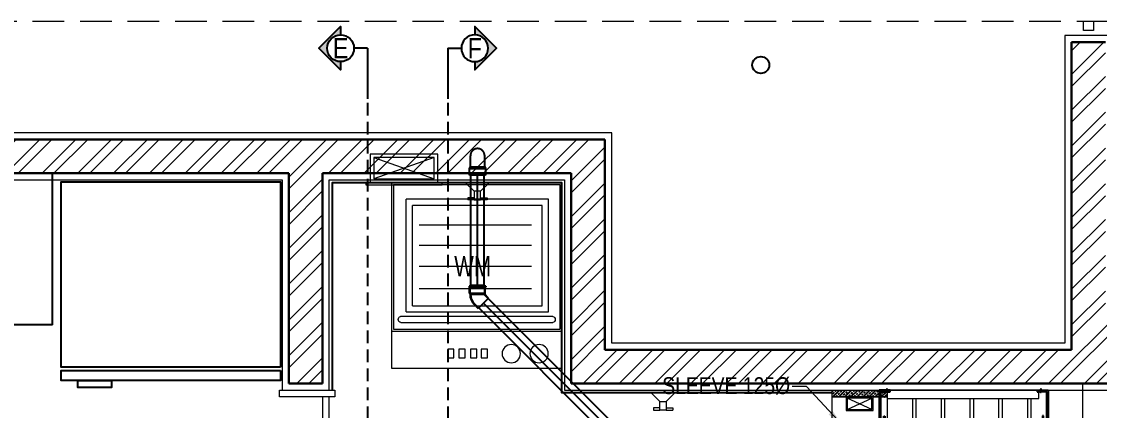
# Model space of a CAD drawing. Header units: inches. Extents: x 853900 to 962947, y 469960 to 560972.
# Drawn here: x 951549 to 954743, y 477318 to 478471 of the extents above; entities that cross this region are included whole.
import ezdxf
from ezdxf.enums import TextEntityAlignment as Align

# ---------------------------------------------------------------- set-up
doc = ezdxf.new("R2010")
doc.units = ezdxf.units.IN
doc.header["$LTSCALE"] = 750
for name, pattern in [('CENTER', [2, 1.25, -0.25, 0.25, -0.25]), ('CENTER2', [1.125, 0.75, -0.125, 0.125, -0.125]), ('Dash', [6, 3, -3]), ('DASHED2', [0.375, 0.25, -0.125]), ('HIDDEN', [0.375, 0.25, -0.125])]:
    doc.linetypes.add(name, pattern=pattern)
doc.layers.get('0').update_dxf_attribs({"color": 8})
for name, color, linetype, lineweight in [('a-Int-Furniture-HM', 8, 'Continuous', 9), ('E-ELECT. SB', 8, 'Continuous', 5), ('ELE-04-MSA', 8, 'Continuous', 15), ('fer', 8, 'Continuous', 20), ('g-cen-sym', 8, 'Continuous', 25), ('g-dot', 8, 'HIDDEN', 9), ('g-dw', 8, 'Continuous', 5), ('g-ele-01', 8, 'Continuous', 9), ('g-ele-02', 8, 'Continuous', 9), ('g-ele02', 8, 'Continuous', 9), ('g-ele04', 8, 'Continuous', 0), ('g-text', 8, 'Continuous', 9), ('P_SLEEVE', 1, 'Continuous', 9), ('PLASTER', 8, 'Continuous', 9), ('SECTION LINE', 8, 'CENTER', 9), ('SHEET', 8, 'Continuous', 13), ('STONE', 8, 'Continuous', 18), ('WALL HATCH-MSA', 253, 'Continuous', 9), ('WALL-MSA', 8, 'Continuous', 30), ('WINDOW-MSA', 8, 'Continuous', 13)]:
    doc.layers.add(name, color=color, linetype=linetype, lineweight=lineweight)
for name, color, linetype in [('g-sol250', 8, 'Continuous'), ('P.FIXTURE', 8, 'Continuous'), ('P_WASTE WATER PIPE', 4, 'DASHED2'), ('PL-bracket', 7, 'Continuous'), ('TILE SECTION', 8, 'Continuous')]:
    doc.layers.add(name, color=color, linetype=linetype)
doc.styles.add('Arial Narrow', font='swisscl.ttf', dxfattribs={"height": 150})
doc.styles.add('PLUMBING TEXT', font='ARIALN.TTF')
doc.styles.add('SWINS', font='swissc.ttf')
doc.dimstyles.new('PLUMBING DIM', dxfattribs={"dimscale": 50, "dimtxt": 1.5, "dimasz": 1, "dimexe": 1, "dimexo": 1, "dimgap": 0.5, "dimtad": 1, "dimdec": 1, "dimtxsty": 'PLUMBING TEXT', "dimcen": 1, "dimdle": 50, "dimclrd": 256, "dimclre": 256, "dimclrt": 256, "dimadec": 0, "dimazin": 0, "dimtfac": 1, "dimtdec": 1, "dimtmove": 0, "dimatfit": 3, "dimfxl": 50, "dimlwd": -1, "dimlwe": -1, "dimarcsym": 1})

# ---------------------------------------------------------------- blocks, each defined once
blk = doc.blocks.new('sec')
at = {"layer": 'g-cen-sym'}
h = blk.add_hatch(color=256, dxfattribs=at)
h.paths.add_polyline_path([(2.73e-14, 537.5273218287452), (-107.956475941309, 429.5708458874361), (-107.956475941309, 399.1607016395453, -0.2062306983916904), (2.730000000001706e-14, 445.6665243379758, -0.4142135623730596), (148.5555081145527, 297.1110162260618), (240.4163056053222, 297.1110162260618)])
h.paths.add_polyline_path([(-107.956475941309, 399.1607016395454), (-107.956475941309, 429.5708458874361), (-138.1869732997017, 399.3403485290693), (-138.1869732997017, 351.6371512499004, -0.09565303018648871)])
h.paths.add_polyline_path([(-138.1869732997017, 399.3403485290693), (-168.4174706606815, 369.1098511680636), (-168.4174706606815, 297.1110162260618), (-148.5555081119139, 297.1110162260618, -0.09423427136048851), (-138.1869732997017, 351.6371512499004)])
h.paths.add_polyline_path([(-168.4174706580426, 369.1098511680636), (-204.6941080129084, 332.8332138158367), (-204.6941080129084, 297.1110162260618), (-168.4174706606815, 297.1110162260618)])
h.paths.add_polyline_path([(-204.6941080129084, 332.8332138158367), (-240.4163056027092, 297.1110162260618), (-204.6941080129084, 297.1110162260618)])
for q in [(2.73e-14, 148.5555081130354), (-561.6378324203346, 0)]:
    blk.add_line((0, 0), q, dxfattribs=at)
blk.add_lwpolyline([(-148.5555081119139, 297.1110162260618), (-240.4163056027092, 297.1110162260618), (2.73e-14, 537.5273218287452), (240.4163056053222, 297.1110162260618), (148.5555081145527, 297.1110162260618)], dxfattribs=at)
blk.add_circle((2.73e-14, 297.1110162260618), 148.5555081130354, dxfattribs=at)
blk = doc.blocks.new('G$C7E7AA53E')
at = {"ltscale": 100, "transparency": 33554687}
for p, q in [((0, 0), (0.5499999999997272, 0)), ((0, -0.6000000000001364), (0, 0)), ((0.5499999999997272, -0.6000000000001364), (0.5499999999997272, 0)), ((0.1813901752907441, -0.06106041378006921), (0.1813901752907441, -0.03302029100382242)), ((0.1813901752907441, -0.03302029100382242), (0.2014035696902283, -0.03302029100382242)), ((0.2014035696902283, -0.03302029100382242), (0.2014035696902283, -0.06106041378006921)), ((0.2174085570004536, -0.06106041378006921), (0.2174085570004536, -0.03302029100382242)), ((0.2174085570004536, -0.03302029100382242), (0.2374219514003926, -0.03302029100382242)), ((0.2374219514003926, -0.03302029100382242), (0.2374219514003926, -0.06106041378006921)), ((0.2554279599166875, -0.06106041378006921), (0.2554279599166875, -0.03302029100382242)), ((0.2554279599166875, -0.03302029100382242), (0.2754413543161718, -0.03302029100382242)), ((0.2754413543161718, -0.03302029100382242), (0.2754413543161718, -0.06106041378006921)), ((0.2894453204203273, -0.03302029100382242), (0.3094587148202663, -0.03302029100382242)), ((0.2894453204203273, -0.06106041378006921), (0.2894453204203273, -0.03302029100382242)), ((0.3094587148202663, -0.03302029100382242), (0.3094587148202663, -0.06106041378006921)), ((0.2014035696902283, -0.06106041378006921), (0.1813901752907441, -0.06106041378006921)), ((0.2374219514003926, -0.06106041378006921), (0.2174085570004536, -0.06106041378006921)), ((0.2754413543161718, -0.06106041378006921), (0.2554279599166875, -0.06106041378006921)), ((0.3094587148202663, -0.06106041378006921), (0.2894453204203273, -0.06106041378006921)), ((0, -0.1200286591258646), (0.5499999999997272, -0.1200286591258646)), ((0.006008473244946799, -0.126037132370584), (0.5439915267552351, -0.126037132370584)), ((0.006008473244946799, -0.5939915267549623), (0.006008473244946799, -0.126037132370584)), ((0.5439915267552351, -0.5939915267549623), (0.5439915267552351, -0.126037132370584)), ((0.5209308953640175, -0.1672724724801355), (0.02906910463525492, -0.1672724724801355)), ((0.02923345909221098, -0.1472442283304645), (0.5207665409075162, -0.1472442283304645)), ((0.04694776184123839, -0.1820458546014834), (0.5070549170391132, -0.1820458546014834)), ((0.04694776184123839, -0.1820458546014834), (0.04694776184123839, -0.5467017678797674)), ((0.0669477618412202, -0.2020458546014652), (0.4870549170391314, -0.2020458546014652)), ((0.0669477618412202, -0.2020458546014652), (0.0669477618412202, -0.5267017678797856)), ((0.4870549170391314, -0.2020458546014652), (0.4870549170391314, -0.5267017678797856)), ((0.5070549170391132, -0.1820458546014834), (0.5070549170391132, -0.5467017678797674)), ((0.08939017031934782, -0.2573995711550197), (0.4515750086243315, -0.2573995711550197)), ((0.08939017031934782, -0.329501250094836), (0.4515750086243315, -0.329501250094836)), ((0.08939017031934782, -0.397597280204991), (0.4515750086243315, -0.397597280204991)), ((0.08939017031934782, -0.4636904858996331), (0.4515750086243315, -0.4636904858996331)), ((0.5070549170391132, -0.5467017678797674), (0.04694776184123839, -0.5467017678797674)), ((0.4870549170391314, -0.5267017678797856), (0.0669477618412202, -0.5267017678797856)), ((0, -0.6000000000001364), (0.5499999999997272, -0.6000000000001364)), ((0.006008473244946799, -0.5939915267549623), (0.5439915267552351, -0.5939915267549623))]:
    blk.add_line(p, q, dxfattribs=at)
for centre in [(0.3866327505070331, -0.04689898390643066), (0.476693025305849, -0.04689898390643066)]:
    blk.add_circle(centre, 0.02952325709508407, dxfattribs=at)
for centre, start, end in [((0.03168560957146838, -0.1572791474375208), 103.7317978372401, 255.3278696113848), ((0.5183143904287135, -0.1572791474375208), 284.6721303886152, 76.26820216275995)]:
    blk.add_arc(centre, 0.01033018119444878, start, end, dxfattribs=at)
blk = doc.blocks.new('TAP-1')
at = {"layer": 'fer', "linetype": 'Continuous'}
for p, q in [((9.525013580918312, -44.44999999995343), (28.57501366082579, -44.44999999995343)), ((9.525013580918312, -50.80000000004657), (28.57501366082579, -50.80000000004657)), ((28.57501366082579, -44.44999999995343), (28.57501366082579, -50.80000000004657))]:
    blk.add_line(p, q, dxfattribs=at)
for points in [[(-9.52499020472169, -25.40001328103244), (-34.92501358129084, 0), (34.92501358129084, 0), (9.525013580918312, -25.40002716239542)], [(-9.524986418895423, -44.44999999995343), (-28.5749864988029, -44.44999999995343), (-28.5749864988029, -50.80000000004657), (-9.524986418895423, -50.80000000004657)]]:
    blk.add_lwpolyline(points, dxfattribs=at)
blk.add_lwpolyline([(9.525013580918312, -25.40000000002328), (9.525013580918312, -50.80000000004657), (-9.524986418895423, -50.80000000004657), (-9.524986418895423, -25.40000000002328)], close=True, dxfattribs=at)
blk = doc.blocks.new('A$C355B709C')
at = {"layer": 'E-ELECT. SB', "ltscale": 750}
for p, q in [((100, 91), (-100, 91)), ((-100, 91), (-100, 6)), ((-89.33333333337214, 80.33333333337214), (89.33333333325571, 17.28414996340871)), ((89.33333333325571, 80.33333333337214), (-89.33333333337214, 17.28414996340871)), ((100, 6), (100, 91)), ((-100, 6), (-113.3333333333721, 6)), ((-113.3333333333721, 6), (-113.3333333333721, 0)), ((-113.3333333333721, 0), (113.3333333332557, 0)), ((-100, 6), (100, 6)), ((113.3333333332557, 6), (100, 6)), ((113.3333333332557, 0), (113.3333333332557, 6))]:
    blk.add_line(p, q, dxfattribs=at)
blk.add_lwpolyline([(-89.33333333337214, 17.28414996340871), (89.33333333325571, 17.28414996340871), (89.33333333325571, 80.33333333337214), (-89.33333333337214, 80.33333333337214)], close=True, dxfattribs=at)
blk = doc.blocks.new('1')
at = {"layer": 'g-dw', "linetype": 'Dash', "ltscale": 25}
for p, q in [((-12488573.38326989, -15584268.52819632), (-12488615.38326989, -15584360.52819632)), ((-12488573.38326989, -15584360.52819632), (-12488615.38326989, -15584268.52819632))]:
    blk.add_line(p, q, dxfattribs=at)
at = {"layer": 'g-dw', "elevation": -1.848887349593569e-10}
for points in [[(-12488619.38326989, -15584364.52819632), (-12488619.38326989, -15584264.52819632), (-12488569.38326989, -15584264.52819632), (-12488569.38326989, -15584364.52819632)], [(-12488615.38326989, -15584360.52819632), (-12488615.38326989, -15584268.52819632), (-12488573.38326989, -15584268.52819632), (-12488573.38326989, -15584360.52819632)]]:
    blk.add_lwpolyline(points, close=True, dxfattribs=at)
blk = doc.blocks.new('*U623')
for p, q in [((-498.1859281255976, 44.72142396942945), (-498.1859281255976, 49.69098918781675)), ((-498.1859281255976, 49.68862127818283), (0, 49.68862127818283)), ((-498.1859281255976, 44.72190422909625), (-474.1845045747355, 44.72190422909625)), ((-498.1859281255976, -49.55031711851728), (-498.1859281255976, 44.72190422909625)), ((-498.1859281255976, 44.72171776174218), (0, 44.71953631946235)), ((-474.1845045691834, 39.97065656435734), (-493.4346804653996, 39.97065656435734)), ((-493.4346804653996, 39.97065656435734), (-493.4346804714166, -44.79906945655778)), ((-474.1845045747355, 44.72190422909625), (-474.1845045691834, 39.97065656435734)), ((0, 44.72190422909625), (-24.18943095835834, 44.72190422909625)), ((-24.18943095835834, 44.72190422909625), (-24.18943096391718, 39.97065656435734)), ((-24.18943096391718, 39.97065656435734), (-4.751247660191439, 39.97065656435734)), ((-4.751247660191439, 39.97065656435734), (-4.751247654174222, -44.79906945655778)), ((0, 44.72142396942945), (0, 49.69098918781675)), ((0, -49.55031711851728), (0, 44.72190422909625)), ((-465.6601368009603, -49.55031711851728), (-498.1859281255976, -49.55031711851728)), ((-493.4346804714166, -44.79906945655778), (-465.6601367949433, -44.79906945655778)), ((-466.5033727495265, -44.79906945655778), (-468.3467500363636, -44.79906945655778)), ((-465.6601367949433, -44.79906945655778), (-468.3467500363636, -44.79906945655778)), ((-465.6601367949433, -44.79906945655778), (-465.6601368009603, -49.55031711851728)), ((-4.751247654174222, -44.79906945655778), (-32.52579132463689, -44.79906945655778)), ((-32.52579132463689, -44.79906945655778), (-29.83917808923434, -44.79906945655778)), ((-32.52579132463689, -49.55031711851728), (0, -49.55031711851728)), ((-31.68255537607183, -44.79906945655778), (-29.83917808923434, -44.79906945655778))]:
    blk.add_line(p, q)
at = {"color": 7, "ltscale": 0.125}
for p, q in [((-476.8593438221464, 51.56487437560279), (-488.4511990332794, 51.56487437560279)), ((-488.4511990332794, 51.56487437560279), (-488.4511990332794, 49.69146944608656)), ((-488.4511990332794, 38.09725163530675), (-488.4511990332794, 39.97065656435734)), ((-488.4511990332794, 39.97065656435734), (-476.8593438221464, 39.97065656435734)), ((-476.8593438221464, 38.09725163530675), (-488.4511990332794, 38.09725163530675)), ((-478.9562373437037, 54.73987305416085), (-486.3516652147262, 54.73987305416085)), ((-486.3516652147262, 54.73987305416085), (-486.3516652147262, 51.56487437560279)), ((-486.3516652147262, 51.56487437560279), (-478.9562373437037, 51.56487437560279)), ((-486.3516652147262, 34.92225295628305), (-486.3516652147262, 38.09725163530675)), ((-486.3516652147262, 38.09725163530675), (-478.9562373437037, 38.09725163530675)), ((-478.9562373437037, 34.92225295628305), (-486.3516652147262, 34.92225295628305)), ((-481.0701422504314, 63.33749707066454), (-484.2429009320516, 63.33749707066454)), ((-484.2429009320516, 63.33749707066454), (-484.2429009320516, 26.32462893977936)), ((-481.0701422504314, 26.32462893977936), (-481.0701422504314, 63.33749707066454)), ((-478.9562373437037, 51.56487437560279), (-478.9562373437037, 54.73987305416085)), ((-478.9562373437037, 38.09725163530675), (-478.9562373437037, 34.92225295628305)), ((-476.8593438221464, 49.69146944608656), (-476.8593438221464, 51.56487437560279)), ((-476.8593438221464, 39.97065656435734), (-476.8593438221464, 38.09725163530675)), ((-21.51459171095462, 51.56487437560279), (-9.92273649982212, 51.56487437560279)), ((-21.51459171095462, 49.69146944608656), (-21.51459171095462, 51.56487437560279)), ((-9.92273649982212, 49.69146944608656), (-21.51459171095462, 49.69146944608656)), ((-9.92273649982212, 39.97065656435734), (-21.51459171095462, 39.97065656435734)), ((-21.51459171095462, 39.97065656435734), (-21.51459171095462, 38.09725163530675)), ((-21.51459171095462, 38.09725163530675), (-9.92273649982212, 38.09725163530675)), ((-19.41769818939042, 54.73987305416085), (-12.02227031837515, 54.73987305416085)), ((-19.41769818939042, 51.56487437560279), (-19.41769818939042, 54.73987305416085)), ((-12.02227031837515, 51.56487437560279), (-19.41769818939042, 51.56487437560279)), ((-12.02227031837515, 38.09725163530675), (-19.41769818939042, 38.09725163530675)), ((-19.41769818939042, 38.09725163530675), (-19.41769818939042, 34.92225295628305)), ((-19.41769818939042, 34.92225295628305), (-12.02227031837515, 34.92225295628305)), ((-17.30379328266986, 63.33749707066454), (-14.13103460105026, 63.33749707066454)), ((-17.30379328266986, 26.32462893977936), (-17.30379328266986, 63.33749707066454)), ((-14.13103460105026, 63.33749707066454), (-14.13103460105026, 26.32462893977936)), ((-12.02227031837515, 54.73987305416085), (-12.02227031837515, 51.56487437560279)), ((-12.02227031837515, 34.92225295628305), (-12.02227031837515, 38.09725163530675)), ((-9.92273649982212, 51.56487437560279), (-9.92273649982212, 49.69146944608656)), ((-9.92273649982212, 38.09725163530675), (-9.92273649982212, 39.97065656435734)), ((-484.2429009320516, 26.32462893977936), (-481.0701422504314, 26.32462893977936)), ((-14.13103460105026, 26.32462893977936), (-17.30379328266986, 26.32462893977936))]:
    blk.add_line(p, q, dxfattribs=at)
for points in [[(-475.8539455667917, -55.01010092279528), (-477.0854350754705, -44.79906945655779)], [(-475.8539455667917, -55.01010092279528), (-474.6224560581125, -44.79906945655779)], [(-32.52579132463689, -49.55031711851728), (-32.52579132463689, -44.79906945655778)], [(-22.33198255880644, -55.01010092279528), (-23.56347206748561, -44.79906945655779)], [(-22.33198255880644, -55.01010092279528), (-21.10049305012726, -44.79906945655779)]]:
    blk.add_lwpolyline(points)
for centre, start, end in [((-475.9354329346156, -45.007396001541), 6.168720518134261, 173.8312794818657), ((-22.25049519098253, -45.007396001541), 6.168720518134083, 173.8312794818659)]:
    blk.add_arc(centre, 1.938703992554078, start, end)
blk = doc.blocks.new('A$C42D14513')
at = {"layer": 'P_WASTE WATER PIPE', "linetype": 'Continuous', "ltscale": 5}
for p, q in [((46.99129523336887, 163.8851640203502, 1.236457182e-07), (46.99129523523153, 124.1549276857404, 1.236457182e-07)), ((46.99129523336887, 163.8851640208159, 1.236457182e-07), (154.8774811420589, 163.88516400964, 1.236457182e-07)), ((50.71919886954129, 163.8851640218636, 1.236457182e-07), (50.71919887326657, 122.6107794410782, 1.236457182e-07)), ((151.149577498436, 163.8851640106877, 1.236457182e-07), (151.1495774965733, 121.3710588653339, 1.236457182e-07)), ((154.877481136471, 121.3710588690592, 1.236457182e-07), (154.8774811420589, 163.8851640108041, 1.236457182e-07)), ((3.00239771605e-05, 86.0302951814374, 1.236457182e-07), (5.990998072549701, 92.02126323455013, 1.236457182e-07)), ((3.00239771605e-05, 86.0302951814374, 1.236457182e-07), (86.03033120930195, -6.0008605942e-06, 1.236457182e-07)), ((5.990998072549701, 92.02126323455013, 1.236457182e-07), (92.02129925601184, 5.990962047013454, 1.236457182e-07)), ((39.0726969614625, 121.508381299558, 1.236457182e-07), (7.788288487121463, 90.22397281834856, 1.236457182e-07)), ((41.08755038864909, 118.2511828442802, 1.236457182e-07), (10.42431442067027, 87.58794687665068, 1.236457182e-07)), ((41.08755038864909, 118.2511828442802, 1.236457182e-07), (10.42431442067027, 87.58794687665068, 1.236457182e-07)), ((46.99129523523153, 124.1549276857404, 1.236457182e-07), (39.0726969614625, 121.508381299558, 1.236457182e-07)), ((121.508417321369, 39.07266094302759, 1.236457182e-07), (39.0726969614625, 121.508381299558, 1.236457182e-07)), ((49.00614866428078, 120.8977292312775, 1.236457182e-07), (41.08755038864909, 118.2511828442802, 1.236457182e-07)), ((124.1549637075513, 46.99125921411904, 1.236457182e-07), (46.99129523523153, 124.1549276857404, 1.236457182e-07)), ((50.71919887326657, 122.6107794410782, 1.236457182e-07), (49.00614866428078, 120.8977292312775, 1.236457182e-07)), ((7.069372314959764, 78.96095288626383, 1.236457182e-07), (4.073888296261428, 75.96546886349097, 1.236457182e-07)), ((4.073888296261428, 75.96546886349097, 1.236457182e-07), (75.96550488844512, 4.073852270725183, 1.236457182e-07)), ((78.96098891086876, 7.069336293498052, 1.236457182e-07), (75.96550488844512, 4.073852270725183, 1.236457182e-07)), ((86.03033120930195, -6.0008605942e-06, 1.236457182e-07), (92.02129925601184, 5.990962047013454, 1.236457182e-07)), ((118.2512188609689, 41.08751436823513, 1.236457182e-07), (87.5879829004407, 10.42427840048913, 1.236457182e-07)), ((121.508417321369, 39.07266094302759, 1.236457182e-07), (90.2240088377148, 7.788252461818045, 1.236457182e-07)), ((120.8977652490139, 49.0061126400251, 1.236457182e-07), (118.2512188609689, 41.08751436823513, 1.236457182e-07)), ((121.3710948899388, 49.47944227769038, 1.236457182e-07), (120.8977652490139, 49.0061126400251, 1.236457182e-07)), ((124.1549637075513, 46.99125921411904, 1.236457182e-07), (121.508417321369, 39.07266094302759, 1.236457182e-07))]:
    blk.add_line(p, q, dxfattribs=at)
for radius, start in [(101.6700992023082, 315.0000000377318), (105.3980028397262, 315.1136595538285)]:
    blk.add_arc((49.47947829589248, 121.3710588638205, 1.236457182e-07), radius, start, 3.335053310000001e-08, dxfattribs=at)

msp = doc.modelspace()

# ---------------------------------------------------------------- hatches: boundary and pattern name
at = {"layer": 'g-sol250'}
h = msp.add_hatch(dxfattribs=at)
h.set_pattern_fill('ANSI33', color=46, scale=2, angle=-1.272221872585407e-14, style=0)
h.set_pattern_definition([(44.99999999999999, (-32175556.64361376, 17592345.6564035), (-8.98025612106915, 8.980256121069159), []), (44.99999999999999, (-32175547.66335376, 17592345.6564035), (-8.98025612106915, 8.980256121069159), [6.350000000000014, -3.175000000000007])])
h.paths.add_polyline_path([(953950.4818999897, 477377.7939179431), (954113.4818999897, 477377.7939179431), (954113.4818999897, 477357.7939179554), (953950.4818999897, 477357.7939179554)])
at = {"layer": 'WALL HATCH-MSA'}
h = msp.add_hatch(dxfattribs=at)
h.set_pattern_fill('ANSI32', color=256, scale=200)
h.set_pattern_definition([(45, (107724.3369471665, -62939.36166395055), (-53.03300858899107, 53.03300858899107), []), (45, (107759.6922861665, -62939.36166395055), (-53.03300858899107, 53.03300858899107), [])])
h.paths.add_polyline_path([(955050.6226443517, 477627.7939179359), (955050.6226443516, 477397.7939179367), (953177.6818999982, 477397.7939179475), (953177.6818999982, 478021.3939179443), (952440.8819001323, 478021.3939179443), (952440.8819001323, 477397.7939179475), (952340.8819001323, 477397.7939179475), (952340.8819001323, 478021.3939179443), (948972.3819001283, 478021.3939179443), (948972.3819001283, 477571.3939179443), (948872.3819001283, 477571.3939179443), (948872.3819001283, 478121.3939179443), (953277.6818999982, 478121.3939179443), (953277.6818999982, 477497.7939179475), (954660.2318997077, 477497.7939179387), (954660.2318997077, 478409.9939179347), (954760.2318997077, 478409.9939179337), (954760.2318997077, 477627.7939179377)])

# ---------------------------------------------------------------- linework, layer by layer
for q in [(951640.8819000263, 478021.3939179439), (948972.3819001281, 477571.3939179439)]:
    msp.add_line((951640.8819000263, 477571.3939179439), q)
for points in [[(952315.8819000263, 477446.3939179439), (951665.8819000263, 477446.3939179439), (951665.8819000263, 477996.3939179439), (952315.8819000263, 477996.3939179439)], [(952315.8819000263, 477436.3939179439), (952315.8819000263, 477406.3939179439), (951665.8819000263, 477406.3939179439), (951665.8819000263, 477436.3939179439)], [(951815.8819000263, 477406.3939179439), (951815.8819000263, 477386.3939179439), (951715.8819000263, 477386.3939179439), (951715.8819000263, 477406.3939179439)]]:
    msp.add_lwpolyline(points, close=True)
at = {"layer": 'ELE-04-MSA'}
msp.add_line((954693.4819001375, 475989.4939179307), (954693.4819001456, 477397.7939179391), dxfattribs=at)
at = {"layer": 'g-cen-sym', "linetype": 'DASHED2', "ltscale": 0.2}
for p, q in [((952573.5540563755, 478342.2999450421, 3.474932239242833e-07), (952573.5540563755, 475223.5158553359, 3.474932239242833e-07)), ((952812.416473795, 478342.2999450421, 3.474932239242833e-07), (952812.416473795, 475223.5158553359, 3.474932239242833e-07))]:
    msp.add_line(p, q, dxfattribs=at)
at = {"layer": 'g-dot', "ltscale": 25}
for p, q in [((954189.1007794527, 477352.7939179431, 0.0001460576425569386), (954189.1039524804, 476034.4939179331, 0.0001460576425569386)), ((954199.1007794527, 477352.7939179431, 0.0001460576425569386), (954199.1039524804, 476034.4939179331, 0.0001460576425569386)), ((954274.1007794527, 477352.7939179431, 0.0001460576425569386), (954274.1039524804, 476034.4939179331, 0.0001460576425569386)), ((954284.1007794527, 477352.7939179431, 0.0001460576425569386), (954284.1039524804, 476034.4939179331, 0.0001460576425569386)), ((954359.1007794527, 477352.7939179431, 0.0001460576425569386), (954359.1039524804, 476034.4939179331, 0.0001460576425569386)), ((954369.1007794527, 477352.7939179431, 0.0001460576425569386), (954369.1039524804, 476034.4939179331, 0.0001460576425569386)), ((954444.1007794527, 477352.7939179431, 0.0001460576425569386), (954444.1039524804, 476034.4939179331, 0.0001460576425569386)), ((954454.1007794527, 477352.7939179431, 0.0001460576425569386), (954454.1039524804, 476034.4939179331, 0.0001460576425569386)), ((954529.1007794527, 477352.7939179431, 0.0001460576425569386), (954529.1039524804, 476034.4939179331, 0.0001460576425569386)), ((954539.1007794527, 477352.7939179431, 0.0001460576425569386), (954539.1039524804, 476034.4939179331, 0.0001460576425569386))]:
    msp.add_line(p, q, dxfattribs=at)
at = {"layer": 'g-ele-01'}
msp.add_lwpolyline([(954113.4818999855, 477377.7939179431), (954113.4818999855, 477352.7939179431), (954563.4818999855, 477352.7939179431), (954563.4818999855, 477377.7939179431)], close=True, dxfattribs=at)
at = {"layer": 'g-ele02'}
for points in [[(952312.8819001323, 477377.7939179475), (952476.8819001323, 477377.7939179476), (952476.8819001323, 477357.7939179476), (952312.8819001323, 477357.7939179475)], [(953950.4818999897, 476029.4939179331), (953950.4818999897, 477357.7939179554), (954113.4818999897, 477357.7939179554), (954113.4818999897, 476029.4939179331)]]:
    msp.add_lwpolyline(points, close=True, dxfattribs=at)
at = {"layer": 'g-ele04', "ltscale": 100}
msp.add_lwpolyline([(952460.8314068916, 477357.7937058966), (952440.8314068916, 477357.7941299985), (952440.8194001318, 476537.4945541142), (952460.8194001318, 476537.4941300122)], close=True, dxfattribs=at)
at = {"layer": 'P.FIXTURE'}
msp.add_circle((953739.2194001504, 478342.3941299955), 25, dxfattribs=at)
at = {"layer": 'P_WASTE WATER PIPE', "linetype": 'DASHED2', "ltscale": 5}
for p, q in [((952878.7184365718, 478040.0319995204), (952878.7184365718, 478073.2277591708)), ((952921.2192786867, 478040.0283039561), (952921.2192786867, 478073.2240636064)), ((952879.6819271604, 477958.3989260295), (952879.6819271604, 478016.1379776853)), ((952919.6819271602, 477958.3989260294), (952919.6819271604, 478016.1520889117)), ((953319.0991424278, 477262.6406003066), (952915.534917667, 477666.2048250659)), ((953290.8148711787, 477234.3563290574), (952903.4226622886, 477621.7485379496))]:
    msp.add_line(p, q, dxfattribs=at)
at = {"layer": 'P_WASTE WATER PIPE', "linetype": 'Continuous', "ltscale": 5}
for p, q in [((952876.155037987, 478016.1367334662), (952876.155037987, 478017.7075829966)), ((952876.155037987, 478017.7075829966), (952923.2088163318, 478017.7075829966)), ((952923.2088163318, 478016.1533331288), (952876.155037987, 478016.1367334662)), ((952876.2874683281, 478035.3143872036), (952878.7184144659, 478040.03195662)), ((952876.2874683281, 478021.3350651669), (952876.2874683281, 478035.3143872036)), ((952876.2874683281, 478035.3143872036), (952923.2088623727, 478035.3103072601)), ((952876.2874683281, 478021.3350651669), (952923.2088163318, 478021.3350651669)), ((952878.718406246, 478040.0319995223), (952921.2192786867, 478040.0283039561)), ((952921.2192786867, 478040.0283039561), (952923.2088623727, 478035.3103072601)), ((952923.2088623727, 478035.3103072601), (952923.2088163318, 478021.3350651669)), ((952923.2088163318, 478017.7075829966), (952923.2088163318, 478016.1533331288)), ((952879.6819135782, 477683.276805719), (952879.6819135784, 477993.393917625)), ((952919.6819135781, 477683.2768057184), (952919.6819135783, 477993.3939180424))]:
    msp.add_line(p, q, dxfattribs=at)
at = {"layer": 'P_WASTE WATER PIPE', "ltscale": 100}
for p, q in [((952899.6819271605, 477958.3989260294), (952899.6819271604, 478016.1450332975)), ((953304.9570068036, 477248.4984646823), (952917.5647979137, 477635.8906735718))]:
    msp.add_line(p, q, dxfattribs=at)
at = {"layer": 'P_WASTE WATER PIPE', "linetype": 'CENTER2', "ltscale": 5}
msp.add_line((952899.6819135792, 477683.2768057186), (952899.6819135792, 477993.3939178337), dxfattribs=at)
at = {"layer": 'P_WASTE WATER PIPE', "linetype": 'DASHED2', "ltscale": 5}
msp.add_arc((952899.9688576283, 478073.2259113895), 21.250421137208, 359.9950166299423, 180.0049798482414, dxfattribs=at)
at = {"layer": 'P_WASTE WATER PIPE', "linetype": 'Continuous', "ltscale": 5, "extrusion": (0, 0, -1)}
for centre, major_axis, ratio, start_param, end_param in [((952876.3348841863, 478019.5171756963), (-1.285879152922121, -1.285879152922119), 0.9999999999952012, -0.6863385515069073, 2.330117486154084), ((952923.1636980353, 478019.5213240827), (-1.28290537131541, -1.282905371315409), 0.9999999999872772, 2.381065180589474, 5.472916453652036)]:
    msp.add_ellipse(centre, major_axis=major_axis, ratio=ratio, start_param=start_param, end_param=end_param, dxfattribs=at)
at = {"layer": 'PLASTER'}
msp.add_lwpolyline([(955050.6226443516, 477647.7939179359), (954780.2318997077, 477647.7939179376), (954780.2318997077, 478429.9939179335), (954640.2318997077, 478429.9939179348), (954640.2318997077, 477517.7939179388), (953297.6818999982, 477517.7939179474), (953297.6818999982, 478141.3939179443), (948852.3819001283, 478141.3939179443), (948852.3819001283, 477551.3939179443), (948992.3819001283, 477551.3939179443), (948992.3819001283, 478001.3939179443), (952320.8819001323, 478001.3939179443), (952320.8819001323, 477377.7939179475), (952460.8819001323, 477377.7939179475), (952460.8819001323, 478001.3939179443), (953157.6818999982, 478001.3939179443), (953157.6818999982, 477377.7939179476), (955050.6226443516, 477377.7939179367)], dxfattribs=at)
at = {"layer": 'SHEET', "linetype": 'HIDDEN', "ltscale": 0.5}
msp.add_lwpolyline([(948522.3819001283, 475111.79480831), (955050.6226443516, 475111.7948083099), (955050.6226443516, 478471.3939179442), (948522.3819001283, 478471.3939179443)], close=True, dxfattribs=at)
at = {"layer": 'STONE', "linetype": 'Continuous', "ltscale": 750}
msp.add_lwpolyline([(953950.4818999897, 477377.7939179431), (954113.4818999897, 477377.7939179431), (954113.4818999897, 477357.7939179554), (953950.4818999897, 477357.7939179554)], close=True, dxfattribs=at)
at = {"layer": 'TILE SECTION'}
msp.add_lwpolyline([(953950.4818999897, 477369.7939179431), (953149.6818999982, 477369.7939179431), (953149.6818999982, 477993.3939179443), (952468.8819001323, 477993.3939179443), (952468.8819001323, 477377.7939179475)], dxfattribs=at)
at = {"layer": 'WALL-MSA'}
for p, q in [((954660.2318997077, 477497.7939179387), (954660.2318997077, 478409.9939179347)), ((954660.2318997077, 478409.9939179347), (954760.2318997077, 478409.9939179337)), ((953277.6818999982, 478121.3939179443), (948872.3819001283, 478121.3939179443)), ((953277.6818999982, 478121.3939179443, -4.402493869334855e-08), (953277.6818999982, 477497.7939179475)), ((952340.8819001323, 478021.3939179443), (948972.3819001283, 478021.3939179443)), ((952340.8819001323, 477397.7939179475), (952340.8819001323, 478021.3939179443)), ((953177.6818999982, 478021.3939179443), (952440.8819001323, 478021.3939179443)), ((952440.8819001323, 477397.7939179475), (952440.8819001323, 478021.3939179443)), ((953177.6818999982, 478021.3939179443), (953177.6818999982, 477397.7939179475)), ((954660.2318997077, 477497.7939179387), (953277.6818999982, 477497.7939179475)), ((952440.8819001323, 477397.7939179475), (952340.8819001323, 477397.7939179475)), ((955050.6226443516, 477397.7939179367), (953177.6818999982, 477397.7939179475))]:
    msp.add_line(p, q, dxfattribs=at)
at = {"layer": 'WINDOW-MSA'}
msp.add_lwpolyline([(954725.231900111, 478471.3939179443), (954725.2319001296, 478444.9939179374), (954695.2318997079, 478444.9939179361), (954695.2318997079, 478471.3939179443)], dxfattribs=at)

# ---------------------------------------------------------------- block references
at = {"layer": 'a-Int-Furniture-HM', "xscale": -916.6666666652663, "yscale": 916.6666666652663, "zscale": 916.6666666652663, "rotation": 180}
msp.add_blockref('G$C7E7AA53E', (952645.5152333325, 477443.393917945), dxfattribs=at)
at = {"layer": 'E-ELECT. SB'}
msp.add_blockref('A$C355B709C', (952682.2152334657, 477987.3939179443), dxfattribs=at)
at = {"layer": 'fer', "xscale": -1}
msp.add_blockref('TAP-1', (952899.6819135792, 477993.3939178337), dxfattribs=at)
at = {"layer": 'fer'}
msp.add_blockref('TAP-1', (953449.6818999982, 477369.7939179431), dxfattribs=at)
at = {"layer": 'g-ele-02', "ltscale": 275, "xscale": -0.8000000000000016, "yscale": 0.8000000000000016, "zscale": 0.8000000000000016, "rotation": 90}
msp.add_blockref('1', (-11513419.64065705, -9513537.712697968, -0.0001086031551986209), dxfattribs=at)
at = {"layer": 'P_WASTE WATER PIPE', "xscale": 0.4017456934275428, "yscale": 0.4017456934275428, "zscale": 0.4017456934275428, "rotation": 225.0000000003369}
msp.add_blockref('A$C42D14513', (952899.6819238131, 477711.1198450799, -4.943583991220796e-08), dxfattribs=at)
at = {"layer": 'PL-bracket', "lineweight": -3, "xscale": -1.006212302326112, "yscale": 1.006212302326112, "zscale": 1.006212302326112, "rotation": 180.0173255470322}
msp.add_blockref('*U623', (954591.2100469095, 477327.9454991118), dxfattribs=at)
at = {"layer": 'SECTION LINE', "linetype": 'DASHED2', "ltscale": 200}
for p, xscale, yscale, zscale, rotation in [((952573.5284680494, 478392.0700293785, 3.474932239242833e-07), 0.2666666667908433, 0.2666666667908433, 0.2666666667908433, 90.00000000000001), ((952812.4420621211, 478392.0700293785, 3.474932239242833e-07), -0.2666666667908429, 0.2666666667908429, 0.2666666667908429, 270)]:
    msp.add_blockref('sec', p, dxfattribs=dict(at, xscale=xscale, yscale=yscale, zscale=zscale, rotation=rotation))

# ---------------------------------------------------------------- texts
at = {"layer": 'g-cen-sym', "linetype": 'DASHED2', "ltscale": 200, "style": 'SWINS'}
for s, p in [('E', (952494.2988636856, 478392.0700293785, 4.597817144711308e-06)), ('F', (952891.6716664849, 478392.0700293785, 4.597817144711308e-06))]:
    msp.add_text(s, height=60.00000000000001, dxfattribs=at).set_placement(p, align=Align.MIDDLE_CENTER)
at = {"layer": 'g-text', "ltscale": 750, "style": 'Arial Narrow'}
msp.add_text('WM', height=60, dxfattribs=at).set_placement((952831.0109848924, 477715.8707240503, 4.925252357637291e-08))
at = {"layer": 'P_SLEEVE', "style": 'PLUMBING TEXT'}
msp.add_text('SLEEVE 125%%C', height=50, dxfattribs=at).set_placement((953447.3105089619, 477366.4376744632, 7.309586483454921e-05))

# ---------------------------------------------------------------- leaders
at = {"layer": 'P_SLEEVE'}
msp.add_leader([(953980.1375747753, 477274.918513912, 7.310402969037403e-05), (953874.3468620154, 477388.5444953911, 7.310402969037403e-05), (953831.8468620154, 477388.5444953911, 7.310402969037403e-05)], dimstyle='PLUMBING DIM', override={"dimtad": 0}, dxfattribs=at)

doc.saveas('drawing.dxf')
